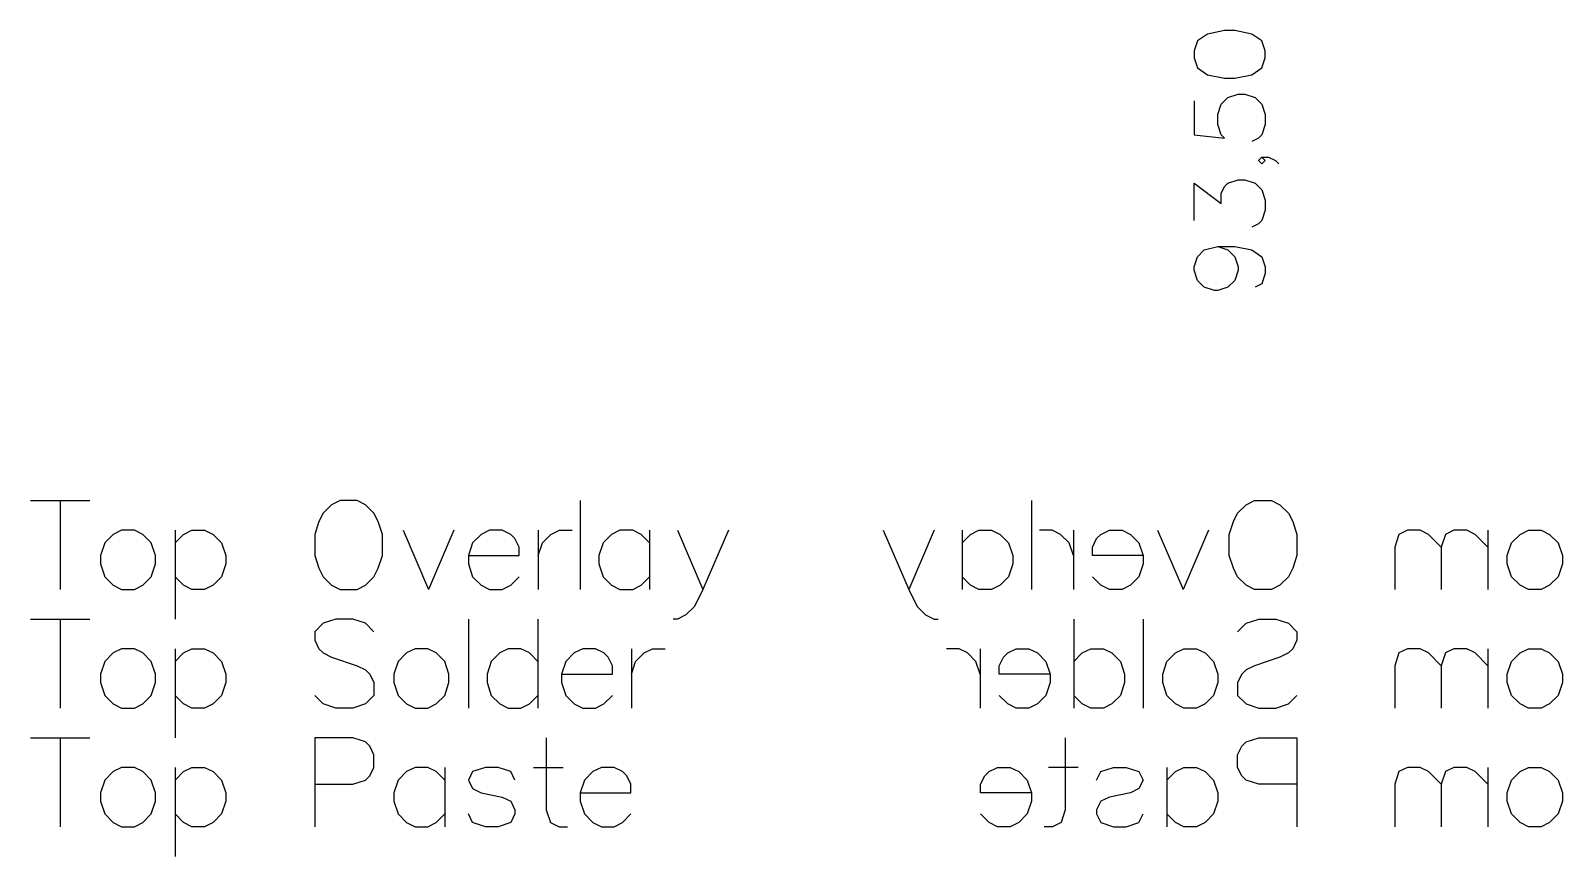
# Model space of a CAD drawing. Header units: millimetres. Extents: x 13 to 259, y -2 to 326.
# Drawn here: x 118.96 to 151.77, y 30.7 to 48.37 of the extents above; entities that cross this region are included whole.
import ezdxf

# ---------------------------------------------------------------- set-up
doc = ezdxf.new("R2010")
doc.units = ezdxf.units.MM
for name, color, linetype in [('BottomOverlay', 54, 'Continuous'), ('BottomPaste', 16, 'Continuous'), ('BottomSolder', 6, 'Continuous'), ('Mechanical9', 56, 'Continuous'), ('TopOverlay', 2, 'Continuous'), ('TopPaste', 8, 'Continuous'), ('TopSolder', 216, 'Continuous')]:
    doc.layers.add(name, color=color, linetype=linetype)

msp = doc.modelspace()

# ---------------------------------------------------------------- linework, layer by layer
at = {"layer": 'BottomOverlay'}
for p, q in [((140.399, 38.315), (140.399, 36.41)), ((144.816, 38.043), (144.998, 38.224)), ((144.998, 38.224), (145.179, 38.315)), ((145.179, 38.315), (145.542, 38.315)), ((145.542, 38.315), (145.723, 38.224)), ((145.723, 38.224), (145.904, 38.043)), ((144.635, 37.589), (144.725, 37.861)), ((144.725, 37.861), (144.816, 38.043)), ((145.904, 38.043), (145.995, 37.861)), ((145.995, 37.861), (146.086, 37.589)), ((137.225, 37.68), (137.769, 36.41)), ((138.313, 37.68), (137.769, 36.41)), ((138.912, 37.68), (138.912, 36.41)), ((138.912, 37.408), (139.093, 37.589)), ((139.093, 37.589), (139.275, 37.68)), ((139.275, 37.68), (139.547, 37.68)), ((139.547, 37.68), (139.728, 37.589)), ((139.728, 37.589), (139.91, 37.408)), ((139.91, 37.408), (140, 37.136)), ((140.844, 37.68), (140.572, 37.68)), ((141.025, 37.589), (140.844, 37.68)), ((141.206, 37.408), (141.025, 37.589)), ((141.297, 37.136), (141.206, 37.408)), ((141.297, 37.68), (141.297, 36.41)), ((141.705, 37.317), (141.796, 37.498)), ((141.796, 37.498), (141.887, 37.589)), ((141.887, 37.589), (142.068, 37.68)), ((142.068, 37.68), (142.34, 37.68)), ((142.34, 37.68), (142.522, 37.589)), ((142.522, 37.589), (142.703, 37.408)), ((142.703, 37.408), (142.794, 37.136)), ((143.102, 37.68), (143.646, 36.41)), ((144.19, 37.68), (143.646, 36.41)), ((144.635, 37.136), (144.635, 37.589)), ((146.086, 37.589), (146.086, 37.136)), ((148.272, 37.589), (148.181, 37.317)), ((148.453, 37.68), (148.272, 37.589)), ((148.725, 37.68), (148.453, 37.68)), ((148.906, 37.589), (148.725, 37.68)), ((149.179, 37.317), (148.906, 37.589)), ((149.269, 37.589), (149.179, 37.317)), ((149.451, 37.68), (149.269, 37.589)), ((149.723, 37.68), (149.451, 37.68)), ((149.904, 37.589), (149.723, 37.68)), ((150.176, 37.317), (149.904, 37.589)), ((150.176, 37.68), (150.176, 36.41)), ((150.593, 37.136), (150.684, 37.408)), ((150.684, 37.408), (150.865, 37.589)), ((150.865, 37.589), (151.047, 37.68)), ((151.047, 37.68), (151.319, 37.68)), ((151.319, 37.68), (151.5, 37.589)), ((151.5, 37.589), (151.682, 37.408)), ((151.682, 37.408), (151.772, 37.136)), ((140, 37.136), (140, 36.954)), ((141.705, 37.136), (141.705, 37.317)), ((142.794, 37.136), (141.705, 37.136)), ((142.794, 37.136), (142.794, 36.954)), ((144.725, 36.864), (144.635, 37.136)), ((146.086, 37.136), (145.995, 36.864)), ((148.181, 37.317), (148.181, 36.41)), ((149.179, 37.317), (149.179, 36.41)), ((150.593, 36.954), (150.593, 37.136)), ((151.772, 37.136), (151.772, 36.954)), ((140, 36.954), (139.91, 36.682)), ((142.794, 36.954), (142.703, 36.682)), ((144.816, 36.682), (144.725, 36.864)), ((145.995, 36.864), (145.904, 36.682)), ((150.684, 36.682), (150.593, 36.954)), ((151.772, 36.954), (151.682, 36.682)), ((139.093, 36.501), (138.912, 36.682)), ((139.275, 36.41), (139.093, 36.501)), ((139.728, 36.501), (139.547, 36.41)), ((139.91, 36.682), (139.728, 36.501)), ((141.887, 36.501), (141.705, 36.682)), ((142.068, 36.41), (141.887, 36.501)), ((142.522, 36.501), (142.34, 36.41)), ((142.703, 36.682), (142.522, 36.501)), ((144.998, 36.501), (144.816, 36.682)), ((145.179, 36.41), (144.998, 36.501)), ((145.723, 36.501), (145.542, 36.41)), ((145.904, 36.682), (145.723, 36.501)), ((150.865, 36.501), (150.684, 36.682)), ((151.047, 36.41), (150.865, 36.501)), ((151.5, 36.501), (151.319, 36.41)), ((151.682, 36.682), (151.5, 36.501)), ((137.769, 36.41), (137.951, 36.047)), ((139.547, 36.41), (139.275, 36.41)), ((142.34, 36.41), (142.068, 36.41)), ((145.542, 36.41), (145.179, 36.41)), ((151.319, 36.41), (151.047, 36.41)), ((137.951, 36.047), (138.132, 35.866)), ((138.132, 35.866), (138.313, 35.775)), ((138.313, 35.775), (138.404, 35.775))]:
    msp.add_line(p, q, dxfattribs=at)
at = {"layer": 'BottomPaste'}
for p, q in [((141.125, 33.235), (141.125, 31.693)), ((144.907, 33.053), (144.998, 33.144)), ((144.998, 33.144), (145.27, 33.235)), ((145.27, 33.235), (146.086, 33.235)), ((146.086, 33.235), (146.086, 31.33)), ((144.816, 32.872), (144.907, 33.053)), ((144.816, 32.6), (144.816, 32.872)), ((139.402, 32.418), (139.492, 32.509)), ((139.492, 32.509), (139.674, 32.6)), ((139.674, 32.6), (139.946, 32.6)), ((139.946, 32.6), (140.127, 32.509)), ((140.127, 32.509), (140.309, 32.328)), ((141.397, 32.6), (140.762, 32.6)), ((141.796, 32.328), (141.887, 32.509)), ((141.887, 32.509), (142.159, 32.6)), ((142.159, 32.6), (142.431, 32.6)), ((142.431, 32.6), (142.703, 32.509)), ((142.703, 32.509), (142.794, 32.328)), ((143.302, 32.6), (143.302, 31.33)), ((143.302, 32.328), (143.483, 32.509)), ((143.483, 32.509), (143.664, 32.6)), ((143.664, 32.6), (143.936, 32.6)), ((143.936, 32.6), (144.118, 32.509)), ((144.118, 32.509), (144.299, 32.328)), ((144.907, 32.418), (144.816, 32.6)), ((148.272, 32.509), (148.181, 32.237)), ((148.453, 32.6), (148.272, 32.509)), ((148.725, 32.6), (148.453, 32.6)), ((148.906, 32.509), (148.725, 32.6)), ((149.179, 32.237), (148.906, 32.509)), ((149.269, 32.509), (149.179, 32.237)), ((149.451, 32.6), (149.269, 32.509)), ((149.723, 32.6), (149.451, 32.6)), ((149.904, 32.509), (149.723, 32.6)), ((150.176, 32.237), (149.904, 32.509)), ((150.176, 32.6), (150.176, 31.33)), ((150.684, 32.328), (150.865, 32.509)), ((150.865, 32.509), (151.047, 32.6)), ((151.047, 32.6), (151.319, 32.6)), ((151.319, 32.6), (151.5, 32.509)), ((151.5, 32.509), (151.682, 32.328)), ((139.311, 32.237), (139.402, 32.418)), ((139.311, 32.056), (139.311, 32.237)), ((140.309, 32.328), (140.399, 32.056)), ((142.794, 32.328), (142.703, 32.146)), ((144.299, 32.328), (144.39, 32.056)), ((144.998, 32.328), (144.907, 32.418)), ((145.27, 32.237), (144.998, 32.328)), ((146.086, 32.237), (145.27, 32.237)), ((148.181, 32.237), (148.181, 31.33)), ((149.179, 32.237), (149.179, 31.33)), ((150.593, 32.056), (150.684, 32.328)), ((151.682, 32.328), (151.772, 32.056)), ((140.399, 32.056), (139.311, 32.056)), ((140.399, 31.874), (140.309, 31.602)), ((140.399, 32.056), (140.399, 31.874)), ((141.887, 31.874), (141.796, 31.693)), ((142.068, 31.965), (141.887, 31.874)), ((142.522, 32.056), (142.068, 31.965)), ((142.703, 32.146), (142.522, 32.056)), ((144.39, 31.874), (144.299, 31.602)), ((144.39, 32.056), (144.39, 31.874)), ((150.593, 31.874), (150.593, 32.056)), ((150.684, 31.602), (150.593, 31.874)), ((151.772, 31.874), (151.682, 31.602)), ((151.772, 32.056), (151.772, 31.874)), ((139.492, 31.421), (139.311, 31.602)), ((140.309, 31.602), (140.127, 31.421)), ((141.125, 31.693), (141.034, 31.421)), ((141.796, 31.693), (141.796, 31.602)), ((141.796, 31.602), (141.887, 31.421)), ((142.703, 31.421), (142.794, 31.602)), ((143.483, 31.421), (143.302, 31.602)), ((144.299, 31.602), (144.118, 31.421)), ((150.865, 31.421), (150.684, 31.602)), ((151.682, 31.602), (151.5, 31.421)), ((139.674, 31.33), (139.492, 31.421)), ((139.946, 31.33), (139.674, 31.33)), ((140.127, 31.421), (139.946, 31.33)), ((140.853, 31.33), (140.671, 31.33)), ((141.034, 31.421), (140.853, 31.33)), ((141.887, 31.421), (142.159, 31.33)), ((142.159, 31.33), (142.431, 31.33)), ((142.431, 31.33), (142.703, 31.421)), ((143.664, 31.33), (143.483, 31.421)), ((143.936, 31.33), (143.664, 31.33)), ((144.118, 31.421), (143.936, 31.33)), ((151.047, 31.33), (150.865, 31.421)), ((151.319, 31.33), (151.047, 31.33)), ((151.5, 31.421), (151.319, 31.33))]:
    msp.add_line(p, q, dxfattribs=at)
at = {"layer": 'BottomSolder'}
for p, q in [((141.306, 35.775), (141.306, 33.87)), ((142.794, 35.775), (142.794, 33.87)), ((144.998, 35.684), (145.27, 35.775)), ((145.27, 35.775), (145.632, 35.775)), ((145.632, 35.775), (145.904, 35.684)), ((144.816, 35.503), (144.998, 35.684)), ((145.904, 35.684), (146.086, 35.503)), ((146.086, 35.503), (146.086, 35.321)), ((138.848, 35.14), (138.576, 35.14)), ((139.03, 35.049), (138.848, 35.14)), ((139.302, 35.14), (139.302, 33.87)), ((139.891, 35.049), (140.073, 35.14)), ((140.073, 35.14), (140.345, 35.14)), ((140.345, 35.14), (140.526, 35.049)), ((141.488, 35.049), (141.669, 35.14)), ((141.669, 35.14), (141.941, 35.14)), ((141.941, 35.14), (142.122, 35.049)), ((143.483, 35.049), (143.664, 35.14)), ((143.664, 35.14), (143.936, 35.14)), ((143.936, 35.14), (144.118, 35.049)), ((145.995, 35.14), (145.904, 35.049)), ((146.086, 35.321), (145.995, 35.14)), ((148.453, 35.14), (148.272, 35.049)), ((148.725, 35.14), (148.453, 35.14)), ((148.906, 35.049), (148.725, 35.14)), ((149.451, 35.14), (149.269, 35.049)), ((149.723, 35.14), (149.451, 35.14)), ((149.904, 35.049), (149.723, 35.14)), ((150.176, 35.14), (150.176, 33.87)), ((150.865, 35.049), (151.047, 35.14)), ((151.047, 35.14), (151.319, 35.14)), ((151.319, 35.14), (151.5, 35.049)), ((139.211, 34.868), (139.03, 35.049)), ((139.302, 34.596), (139.211, 34.868)), ((139.71, 34.777), (139.801, 34.958)), ((139.801, 34.958), (139.891, 35.049)), ((140.526, 35.049), (140.708, 34.868)), ((140.708, 34.868), (140.798, 34.596)), ((141.306, 34.868), (141.488, 35.049)), ((142.122, 35.049), (142.304, 34.868)), ((142.304, 34.868), (142.395, 34.596)), ((143.211, 34.596), (143.302, 34.868)), ((143.302, 34.868), (143.483, 35.049)), ((144.118, 35.049), (144.299, 34.868)), ((144.299, 34.868), (144.39, 34.596)), ((145.723, 34.958), (145.179, 34.777)), ((145.904, 35.049), (145.723, 34.958)), ((148.272, 35.049), (148.181, 34.777)), ((149.179, 34.777), (148.906, 35.049)), ((149.269, 35.049), (149.179, 34.777)), ((150.176, 34.777), (149.904, 35.049)), ((150.593, 34.596), (150.684, 34.868)), ((150.684, 34.868), (150.865, 35.049)), ((151.5, 35.049), (151.682, 34.868)), ((151.682, 34.868), (151.772, 34.596)), ((139.71, 34.596), (139.71, 34.777)), ((140.798, 34.596), (139.71, 34.596)), ((140.798, 34.596), (140.798, 34.414)), ((142.395, 34.596), (142.395, 34.414)), ((143.211, 34.414), (143.211, 34.596)), ((144.39, 34.596), (144.39, 34.414)), ((144.907, 34.596), (144.816, 34.414)), ((144.998, 34.686), (144.907, 34.596)), ((145.179, 34.777), (144.998, 34.686)), ((148.181, 34.777), (148.181, 33.87)), ((149.179, 34.777), (149.179, 33.87)), ((150.593, 34.414), (150.593, 34.596)), ((151.772, 34.596), (151.772, 34.414)), ((139.891, 33.961), (139.71, 34.142)), ((140.708, 34.142), (140.526, 33.961)), ((140.798, 34.414), (140.708, 34.142)), ((141.488, 33.961), (141.306, 34.142)), ((142.304, 34.142), (142.122, 33.961)), ((142.395, 34.414), (142.304, 34.142)), ((143.302, 34.142), (143.211, 34.414)), ((143.483, 33.961), (143.302, 34.142)), ((144.299, 34.142), (144.118, 33.961)), ((144.39, 34.414), (144.299, 34.142)), ((144.816, 34.414), (144.816, 34.142)), ((144.816, 34.142), (144.998, 33.961)), ((145.904, 33.961), (146.086, 34.142)), ((150.684, 34.142), (150.593, 34.414)), ((150.865, 33.961), (150.684, 34.142)), ((151.682, 34.142), (151.5, 33.961)), ((151.772, 34.414), (151.682, 34.142)), ((140.073, 33.87), (139.891, 33.961)), ((140.345, 33.87), (140.073, 33.87)), ((140.526, 33.961), (140.345, 33.87)), ((141.669, 33.87), (141.488, 33.961)), ((141.941, 33.87), (141.669, 33.87)), ((142.122, 33.961), (141.941, 33.87)), ((143.664, 33.87), (143.483, 33.961)), ((143.936, 33.87), (143.664, 33.87)), ((144.118, 33.961), (143.936, 33.87)), ((144.998, 33.961), (145.27, 33.87)), ((145.27, 33.87), (145.632, 33.87)), ((145.632, 33.87), (145.904, 33.961)), ((151.047, 33.87), (150.865, 33.961)), ((151.319, 33.87), (151.047, 33.87)), ((151.5, 33.961), (151.319, 33.87))]:
    msp.add_line(p, q, dxfattribs=at)
at = {"layer": 'Mechanical9'}
for p, q in [((144.174, 48.299), (143.956, 48.154)), ((144.536, 48.372), (144.174, 48.299)), ((144.754, 48.372), (144.536, 48.372)), ((145.117, 48.299), (144.754, 48.372)), ((145.334, 48.154), (145.117, 48.299)), ((143.956, 48.154), (143.883, 47.937)), ((143.883, 47.937), (143.883, 47.792)), ((145.407, 47.937), (145.334, 48.154)), ((145.407, 47.792), (145.407, 47.937)), ((143.883, 47.792), (143.956, 47.574)), ((145.334, 47.574), (145.407, 47.792)), ((143.956, 47.574), (144.174, 47.429)), ((144.174, 47.429), (144.536, 47.356)), ((144.536, 47.356), (144.754, 47.356)), ((144.754, 47.356), (145.117, 47.429)), ((145.117, 47.429), (145.334, 47.574)), ((144.464, 46.798), (144.609, 46.943)), ((144.609, 46.943), (144.827, 47.015)), ((144.827, 47.015), (144.972, 47.015)), ((144.972, 47.015), (145.189, 46.943)), ((145.189, 46.943), (145.334, 46.798)), ((143.883, 46.87), (143.883, 46.145)), ((144.391, 46.58), (144.464, 46.798)), ((145.334, 46.798), (145.407, 46.58)), ((144.391, 46.362), (144.391, 46.58)), ((144.464, 46.145), (144.391, 46.362)), ((145.407, 46.362), (145.334, 46.145)), ((145.407, 46.58), (145.407, 46.362)), ((143.883, 46.145), (144.536, 46.072)), ((144.536, 46.072), (144.464, 46.145)), ((145.262, 46.072), (145.117, 45.999)), ((145.334, 46.145), (145.262, 46.072)), ((145.262, 45.593), (145.334, 45.666)), ((145.334, 45.666), (145.407, 45.593)), ((145.334, 45.666), (145.48, 45.666)), ((145.48, 45.666), (145.625, 45.593)), ((145.334, 45.521), (145.262, 45.593)), ((145.407, 45.593), (145.334, 45.521)), ((145.625, 45.593), (145.697, 45.521)), ((143.883, 44.309), (143.883, 45.107)), ((143.883, 45.107), (144.464, 44.672)), ((144.464, 44.889), (144.536, 45.034)), ((144.536, 45.034), (144.609, 45.107)), ((144.609, 45.107), (144.827, 45.18)), ((144.827, 45.18), (144.972, 45.18)), ((144.972, 45.18), (145.189, 45.107)), ((145.189, 45.107), (145.334, 44.962)), ((145.334, 44.962), (145.407, 44.744)), ((144.464, 44.672), (144.464, 44.889)), ((145.407, 44.744), (145.407, 44.527)), ((145.334, 44.309), (145.262, 44.236)), ((145.407, 44.527), (145.334, 44.309)), ((145.262, 44.236), (145.117, 44.164)), ((143.956, 43.533), (144.101, 43.678)), ((144.101, 43.678), (144.391, 43.75)), ((144.391, 43.75), (144.609, 43.678)), ((144.391, 43.75), (144.754, 43.75)), ((144.609, 43.678), (144.754, 43.533)), ((144.754, 43.75), (145.117, 43.678)), ((145.117, 43.678), (145.334, 43.533)), ((143.883, 43.315), (143.956, 43.533)), ((143.883, 43.242), (143.883, 43.315)), ((144.754, 43.533), (144.827, 43.315)), ((144.827, 43.315), (144.827, 43.242)), ((145.334, 43.533), (145.407, 43.315)), ((145.407, 43.315), (145.407, 43.17)), ((143.956, 43.025), (143.883, 43.242)), ((144.101, 42.88), (143.956, 43.025)), ((144.754, 43.025), (144.609, 42.88)), ((144.827, 43.242), (144.754, 43.025)), ((145.407, 43.17), (145.334, 42.952)), ((144.319, 42.807), (144.101, 42.88)), ((144.391, 42.807), (144.319, 42.807)), ((144.609, 42.88), (144.391, 42.807)), ((145.334, 42.952), (145.189, 42.88))]:
    msp.add_line(p, q, dxfattribs=at)
at = {"layer": 'TopOverlay'}
for p, q in [((118.96, 38.315), (120.23, 38.315)), ((119.595, 38.315), (119.595, 36.41)), ((125.408, 38.224), (125.227, 38.043)), ((125.59, 38.315), (125.408, 38.224)), ((125.953, 38.315), (125.59, 38.315)), ((126.134, 38.224), (125.953, 38.315)), ((126.315, 38.043), (126.134, 38.224)), ((130.732, 38.315), (130.732, 36.41)), ((125.136, 37.861), (125.046, 37.589)), ((125.227, 38.043), (125.136, 37.861)), ((126.406, 37.861), (126.315, 38.043)), ((126.497, 37.589), (126.406, 37.861)), ((120.547, 37.408), (120.456, 37.136)), ((120.728, 37.589), (120.547, 37.408)), ((120.91, 37.68), (120.728, 37.589)), ((121.182, 37.68), (120.91, 37.68)), ((121.363, 37.589), (121.182, 37.68)), ((121.545, 37.408), (121.363, 37.589)), ((121.635, 37.136), (121.545, 37.408)), ((122.053, 37.68), (122.053, 35.775)), ((122.053, 37.408), (122.234, 37.589)), ((122.234, 37.589), (122.415, 37.68)), ((122.415, 37.68), (122.687, 37.68)), ((122.687, 37.68), (122.869, 37.589)), ((122.869, 37.589), (123.05, 37.408)), ((123.05, 37.408), (123.141, 37.136)), ((125.046, 37.589), (125.046, 37.136)), ((126.497, 37.136), (126.497, 37.589)), ((126.941, 37.68), (127.485, 36.41)), ((128.029, 37.68), (127.485, 36.41)), ((128.428, 37.408), (128.338, 37.136)), ((128.61, 37.589), (128.428, 37.408)), ((128.791, 37.68), (128.61, 37.589)), ((129.063, 37.68), (128.791, 37.68)), ((129.245, 37.589), (129.063, 37.68)), ((129.335, 37.498), (129.245, 37.589)), ((129.426, 37.317), (129.335, 37.498)), ((129.834, 37.68), (129.834, 36.41)), ((129.834, 37.136), (129.925, 37.408)), ((129.925, 37.408), (130.106, 37.589)), ((130.106, 37.589), (130.288, 37.68)), ((130.288, 37.68), (130.56, 37.68)), ((131.222, 37.408), (131.131, 37.136)), ((131.403, 37.589), (131.222, 37.408)), ((131.585, 37.68), (131.403, 37.589)), ((131.857, 37.68), (131.585, 37.68)), ((132.038, 37.589), (131.857, 37.68)), ((132.22, 37.408), (132.038, 37.589)), ((132.22, 37.68), (132.22, 36.41)), ((132.818, 37.68), (133.362, 36.41)), ((133.906, 37.68), (133.362, 36.41)), ((120.456, 37.136), (120.456, 36.954)), ((121.635, 36.954), (121.635, 37.136)), ((123.141, 37.136), (123.141, 36.954)), ((125.046, 37.136), (125.136, 36.864)), ((126.406, 36.864), (126.497, 37.136)), ((128.338, 37.136), (129.426, 37.136)), ((128.338, 37.136), (128.338, 36.954)), ((129.426, 37.136), (129.426, 37.317)), ((131.131, 37.136), (131.131, 36.954)), ((120.456, 36.954), (120.547, 36.682)), ((121.545, 36.682), (121.635, 36.954)), ((123.141, 36.954), (123.05, 36.682)), ((125.136, 36.864), (125.227, 36.682)), ((126.315, 36.682), (126.406, 36.864)), ((128.338, 36.954), (128.428, 36.682)), ((131.131, 36.954), (131.222, 36.682)), ((120.547, 36.682), (120.728, 36.501)), ((120.728, 36.501), (120.91, 36.41)), ((121.182, 36.41), (121.363, 36.501)), ((121.363, 36.501), (121.545, 36.682)), ((122.234, 36.501), (122.053, 36.682)), ((122.415, 36.41), (122.234, 36.501)), ((122.869, 36.501), (122.687, 36.41)), ((123.05, 36.682), (122.869, 36.501)), ((125.227, 36.682), (125.408, 36.501)), ((125.408, 36.501), (125.59, 36.41)), ((125.953, 36.41), (126.134, 36.501)), ((126.134, 36.501), (126.315, 36.682)), ((128.428, 36.682), (128.61, 36.501)), ((128.61, 36.501), (128.791, 36.41)), ((129.063, 36.41), (129.245, 36.501)), ((129.245, 36.501), (129.426, 36.682)), ((131.222, 36.682), (131.403, 36.501)), ((131.403, 36.501), (131.585, 36.41)), ((131.857, 36.41), (132.038, 36.501)), ((132.038, 36.501), (132.22, 36.682)), ((120.91, 36.41), (121.182, 36.41)), ((122.687, 36.41), (122.415, 36.41)), ((125.59, 36.41), (125.953, 36.41)), ((128.791, 36.41), (129.063, 36.41)), ((131.585, 36.41), (131.857, 36.41)), ((133.362, 36.41), (133.181, 36.047)), ((132.818, 35.775), (132.727, 35.775)), ((132.999, 35.866), (132.818, 35.775)), ((133.181, 36.047), (132.999, 35.866))]:
    msp.add_line(p, q, dxfattribs=at)
at = {"layer": 'TopPaste'}
for p, q in [((118.96, 33.235), (120.23, 33.235)), ((119.595, 33.235), (119.595, 31.33)), ((125.862, 33.235), (125.046, 33.235)), ((125.046, 33.235), (125.046, 31.33)), ((126.134, 33.144), (125.862, 33.235)), ((126.225, 33.053), (126.134, 33.144)), ((130.007, 33.235), (130.007, 31.693)), ((126.315, 32.872), (126.225, 33.053)), ((126.315, 32.6), (126.315, 32.872)), ((120.728, 32.509), (120.547, 32.328)), ((120.91, 32.6), (120.728, 32.509)), ((121.182, 32.6), (120.91, 32.6)), ((121.363, 32.509), (121.182, 32.6)), ((121.545, 32.328), (121.363, 32.509)), ((122.053, 32.6), (122.053, 30.695)), ((122.053, 32.328), (122.234, 32.509)), ((122.234, 32.509), (122.415, 32.6)), ((122.415, 32.6), (122.687, 32.6)), ((122.687, 32.6), (122.869, 32.509)), ((122.869, 32.509), (123.05, 32.328)), ((126.225, 32.418), (126.315, 32.6)), ((127.014, 32.509), (126.832, 32.328)), ((127.195, 32.6), (127.014, 32.509)), ((127.467, 32.6), (127.195, 32.6)), ((127.648, 32.509), (127.467, 32.6)), ((127.83, 32.328), (127.648, 32.509)), ((127.83, 32.6), (127.83, 31.33)), ((128.428, 32.509), (128.338, 32.328)), ((128.701, 32.6), (128.428, 32.509)), ((128.973, 32.6), (128.701, 32.6)), ((129.245, 32.509), (128.973, 32.6)), ((129.335, 32.328), (129.245, 32.509)), ((129.734, 32.6), (130.369, 32.6)), ((131.004, 32.509), (130.823, 32.328)), ((131.186, 32.6), (131.004, 32.509)), ((131.458, 32.6), (131.186, 32.6)), ((131.639, 32.509), (131.458, 32.6)), ((131.73, 32.418), (131.639, 32.509)), ((120.547, 32.328), (120.456, 32.056)), ((121.635, 32.056), (121.545, 32.328)), ((123.05, 32.328), (123.141, 32.056)), ((125.046, 32.237), (125.862, 32.237)), ((125.862, 32.237), (126.134, 32.328)), ((126.134, 32.328), (126.225, 32.418)), ((126.832, 32.328), (126.742, 32.056)), ((128.338, 32.328), (128.428, 32.146)), ((130.823, 32.328), (130.732, 32.056)), ((131.82, 32.237), (131.73, 32.418)), ((131.82, 32.056), (131.82, 32.237)), ((120.456, 32.056), (120.456, 31.874)), ((120.456, 31.874), (120.547, 31.602)), ((121.545, 31.602), (121.635, 31.874)), ((121.635, 31.874), (121.635, 32.056)), ((123.141, 31.874), (123.05, 31.602)), ((123.141, 32.056), (123.141, 31.874)), ((126.742, 32.056), (126.742, 31.874)), ((126.742, 31.874), (126.832, 31.602)), ((128.428, 32.146), (128.61, 32.056)), ((128.61, 32.056), (129.063, 31.965)), ((129.063, 31.965), (129.245, 31.874)), ((129.245, 31.874), (129.335, 31.693)), ((130.732, 32.056), (131.82, 32.056)), ((130.732, 32.056), (130.732, 31.874)), ((130.732, 31.874), (130.823, 31.602)), ((120.547, 31.602), (120.728, 31.421)), ((121.363, 31.421), (121.545, 31.602)), ((122.234, 31.421), (122.053, 31.602)), ((123.05, 31.602), (122.869, 31.421)), ((126.832, 31.602), (127.014, 31.421)), ((127.648, 31.421), (127.83, 31.602)), ((128.428, 31.421), (128.338, 31.602)), ((129.335, 31.602), (129.245, 31.421)), ((129.335, 31.693), (129.335, 31.602)), ((130.007, 31.693), (130.097, 31.421)), ((130.823, 31.602), (131.004, 31.421)), ((131.639, 31.421), (131.82, 31.602)), ((120.728, 31.421), (120.91, 31.33)), ((120.91, 31.33), (121.182, 31.33)), ((121.182, 31.33), (121.363, 31.421)), ((122.415, 31.33), (122.234, 31.421)), ((122.687, 31.33), (122.415, 31.33)), ((122.869, 31.421), (122.687, 31.33)), ((127.014, 31.421), (127.195, 31.33)), ((127.195, 31.33), (127.467, 31.33)), ((127.467, 31.33), (127.648, 31.421)), ((128.701, 31.33), (128.428, 31.421)), ((128.973, 31.33), (128.701, 31.33)), ((129.245, 31.421), (128.973, 31.33)), ((130.097, 31.421), (130.279, 31.33)), ((130.279, 31.33), (130.46, 31.33)), ((131.004, 31.421), (131.186, 31.33)), ((131.186, 31.33), (131.458, 31.33)), ((131.458, 31.33), (131.639, 31.421))]:
    msp.add_line(p, q, dxfattribs=at)
at = {"layer": 'TopSolder'}
for p, q in [((118.96, 35.775), (120.23, 35.775)), ((119.595, 35.775), (119.595, 33.87)), ((125.499, 35.775), (125.227, 35.684)), ((125.862, 35.775), (125.499, 35.775)), ((126.134, 35.684), (125.862, 35.775)), ((128.338, 35.775), (128.338, 33.87)), ((129.825, 35.775), (129.825, 33.87)), ((125.227, 35.684), (125.046, 35.503)), ((125.046, 35.503), (125.046, 35.321)), ((126.315, 35.503), (126.134, 35.684)), ((120.91, 35.14), (120.728, 35.049)), ((121.182, 35.14), (120.91, 35.14)), ((121.363, 35.049), (121.182, 35.14)), ((122.053, 35.14), (122.053, 33.235)), ((122.234, 35.049), (122.415, 35.14)), ((122.415, 35.14), (122.687, 35.14)), ((122.687, 35.14), (122.869, 35.049)), ((125.046, 35.321), (125.136, 35.14)), ((125.136, 35.14), (125.227, 35.049)), ((127.195, 35.14), (127.014, 35.049)), ((127.467, 35.14), (127.195, 35.14)), ((127.648, 35.049), (127.467, 35.14)), ((129.19, 35.14), (129.009, 35.049)), ((129.462, 35.14), (129.19, 35.14)), ((129.644, 35.049), (129.462, 35.14)), ((130.787, 35.14), (130.605, 35.049)), ((131.059, 35.14), (130.787, 35.14)), ((131.24, 35.049), (131.059, 35.14)), ((131.83, 35.14), (131.83, 33.87)), ((132.102, 35.049), (132.283, 35.14)), ((132.283, 35.14), (132.555, 35.14)), ((120.547, 34.868), (120.456, 34.596)), ((120.728, 35.049), (120.547, 34.868)), ((121.545, 34.868), (121.363, 35.049)), ((121.635, 34.596), (121.545, 34.868)), ((122.053, 34.868), (122.234, 35.049)), ((122.869, 35.049), (123.05, 34.868)), ((123.05, 34.868), (123.141, 34.596)), ((125.227, 35.049), (125.408, 34.958)), ((125.408, 34.958), (125.953, 34.777)), ((126.832, 34.868), (126.742, 34.596)), ((127.014, 35.049), (126.832, 34.868)), ((127.83, 34.868), (127.648, 35.049)), ((127.921, 34.596), (127.83, 34.868)), ((128.828, 34.868), (128.737, 34.596)), ((129.009, 35.049), (128.828, 34.868)), ((129.825, 34.868), (129.644, 35.049)), ((130.424, 34.868), (130.333, 34.596)), ((130.605, 35.049), (130.424, 34.868)), ((131.331, 34.958), (131.24, 35.049)), ((131.421, 34.777), (131.331, 34.958)), ((131.83, 34.596), (131.92, 34.868)), ((131.92, 34.868), (132.102, 35.049)), ((120.456, 34.596), (120.456, 34.414)), ((121.635, 34.414), (121.635, 34.596)), ((123.141, 34.596), (123.141, 34.414)), ((125.953, 34.777), (126.134, 34.686)), ((126.134, 34.686), (126.225, 34.596)), ((126.225, 34.596), (126.315, 34.414)), ((126.742, 34.596), (126.742, 34.414)), ((127.921, 34.414), (127.921, 34.596)), ((128.737, 34.596), (128.737, 34.414)), ((130.333, 34.596), (131.421, 34.596)), ((130.333, 34.596), (130.333, 34.414)), ((131.421, 34.596), (131.421, 34.777)), ((120.456, 34.414), (120.547, 34.142)), ((120.547, 34.142), (120.728, 33.961)), ((121.363, 33.961), (121.545, 34.142)), ((121.545, 34.142), (121.635, 34.414)), ((122.234, 33.961), (122.053, 34.142)), ((123.05, 34.142), (122.869, 33.961)), ((123.141, 34.414), (123.05, 34.142)), ((125.227, 33.961), (125.046, 34.142)), ((126.315, 34.142), (126.134, 33.961)), ((126.315, 34.414), (126.315, 34.142)), ((126.742, 34.414), (126.832, 34.142)), ((126.832, 34.142), (127.014, 33.961)), ((127.648, 33.961), (127.83, 34.142)), ((127.83, 34.142), (127.921, 34.414)), ((128.737, 34.414), (128.828, 34.142)), ((128.828, 34.142), (129.009, 33.961)), ((129.644, 33.961), (129.825, 34.142)), ((130.333, 34.414), (130.424, 34.142)), ((130.424, 34.142), (130.605, 33.961)), ((131.24, 33.961), (131.421, 34.142)), ((120.728, 33.961), (120.91, 33.87)), ((120.91, 33.87), (121.182, 33.87)), ((121.182, 33.87), (121.363, 33.961)), ((122.415, 33.87), (122.234, 33.961)), ((122.687, 33.87), (122.415, 33.87)), ((122.869, 33.961), (122.687, 33.87)), ((125.499, 33.87), (125.227, 33.961)), ((125.862, 33.87), (125.499, 33.87)), ((126.134, 33.961), (125.862, 33.87)), ((127.014, 33.961), (127.195, 33.87)), ((127.195, 33.87), (127.467, 33.87)), ((127.467, 33.87), (127.648, 33.961)), ((129.009, 33.961), (129.19, 33.87)), ((129.19, 33.87), (129.462, 33.87)), ((129.462, 33.87), (129.644, 33.961)), ((130.605, 33.961), (130.787, 33.87)), ((130.787, 33.87), (131.059, 33.87)), ((131.059, 33.87), (131.24, 33.961))]:
    msp.add_line(p, q, dxfattribs=at)

doc.saveas('drawing.dxf')
